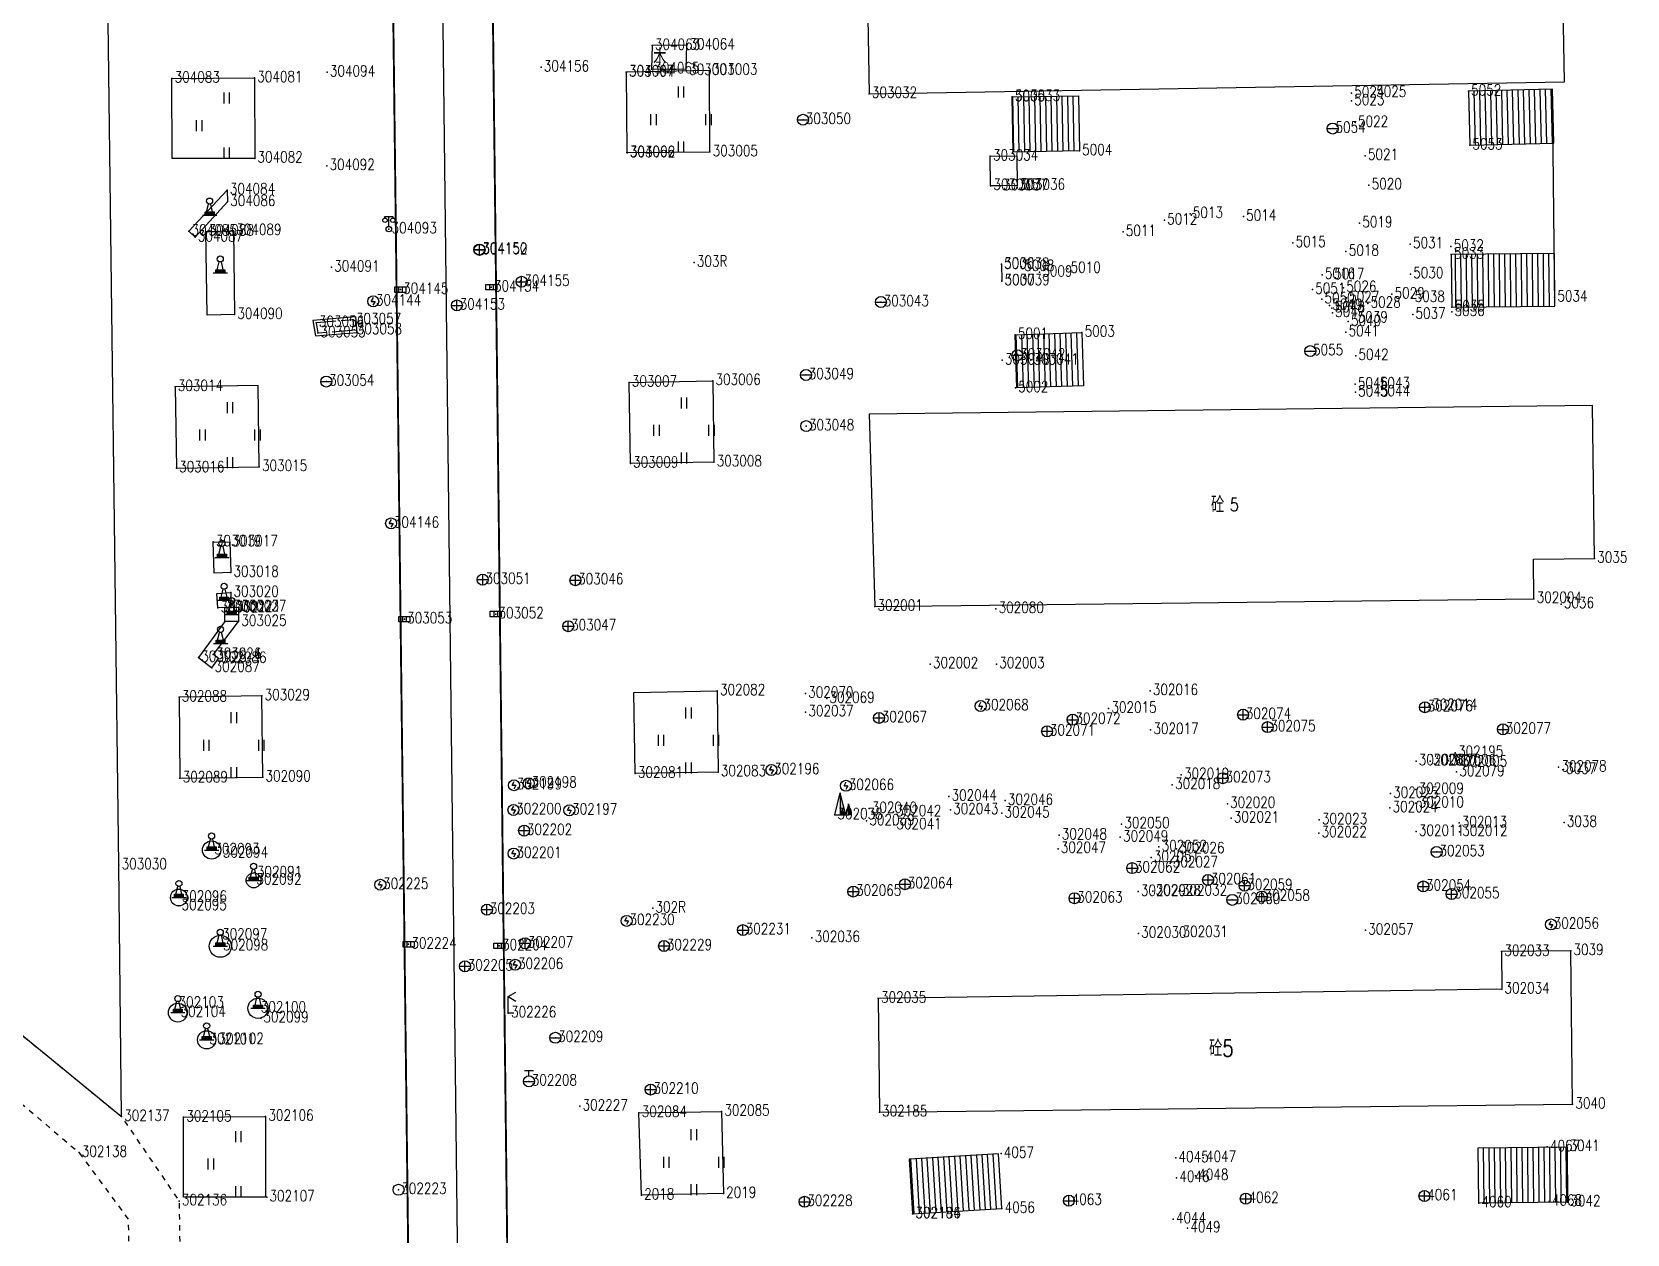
# Model space of a CAD drawing. Extents: x 953 to 1485, y 1110 to 1494.
# Drawn here: x 1175.2 to 1320.2, y 1275.4 to 1384.7 of the extents above; entities that cross this region are included whole.
import ezdxf
from ezdxf.enums import TextEntityAlignment as Align

# ---------------------------------------------------------------- set-up
doc = ezdxf.new("R2010")
doc.units = 0
doc.header["$LTSCALE"] = 0.5
doc.header["$PDSIZE"] = 0.2
doc.linetypes.add('X16', pattern=[4.5, 3.5, -1])
doc.linetypes.add('X6', pattern=[2, 1, -1])
doc.layers.get('0').update_dxf_attribs({"linetype": 'CONTINUOUS'})
doc.layers.add('ASSIST', color=7, linetype='CONTINUOUS', plot=False)
for name, color, linetype in [('DLDW', 11, 'CONTINUOUS'), ('DLSS', 4, 'CONTINUOUS'), ('GXYZ', 2, 'CONTINUOUS'), ('JMD', 6, 'CONTINUOUS'), ('ZBTZ', 3, 'CONTINUOUS'), ('ZDH', 1, 'CONTINUOUS')]:
    doc.layers.add(name, color=color, linetype=linetype)
doc.styles.add('HZ', font='rs.shx', dxfattribs={"width": 0.8, "bigfont": 'hztxt.shx'})
doc.linetypes.add('1161', pattern='A,0,[149,AAA.SHX,S=0.15,R=0,X=0,Y=0],-1.6', length=1.6)
doc.linetypes.add('7341', pattern='A,1e-10,[170,AAA.SHX,S=1,R=0,X=0,Y=0],2', length=2)
doc.linetypes.add('7343', pattern='A,1e-10,[171,AAA.SHX,S=1,R=0,X=0,Y=0],2', length=2)

# ---------------------------------------------------------------- blocks, each defined once
blk = doc.blocks.new('gc097')
for p, q in [((-0.7, 2), (-0.7, 2.3)), ((-0.7, 2.3), (0.7, 2.3)), ((0, 0.5), (0, 2.3)), ((0.7, 2.3), (0.7, 2))]:
    blk.add_line(p, q)
for centre, radius in [((-0.7, 1.6), 0.4), ((0, 0), 0.5), ((0.73, 1.6), 0.4)]:
    blk.add_circle(centre, radius)
blk = doc.blocks.new('gc052')
for p, q in [((0, 3), (1.39, 3.8)), ((0, 3), (1.39, 2.2)), ((0, 0), (0, 3)), ((1, 0), (0, 0))]:
    blk.add_line(p, q)
blk = doc.blocks.new('*U25')
at = {"linetype": 'Continuous'}
for points in [[(1.33, 1.33), (2, 0), (1, 4)], [(1.33, 1.33), (1, 4), (1, 0)], [(1.33, 1.33), (1, 0), (2, 0)]]:
    blk.add_solid(points, dxfattribs=at)
blk = doc.blocks.new('*U24')
at = {"linetype": 'Continuous'}
for points in [[(2.67, 0.67), (2.5, 2), (2.5, 0)], [(2.67, 0.67), (3, 0), (2.5, 2)], [(2.67, 0.67), (2.5, 0), (3, 0)]]:
    blk.add_solid(points, dxfattribs=at)
blk = doc.blocks.new('gc021')
for p, q in [((2, 0), (1, 4)), ((1, 4), (1, 0)), ((1, 0), (2, 0)), ((2.5, 0), (2.5, 2)), ((2.5, 2), (3, 0)), ((3, 0), (2.5, 0))]:
    blk.add_line(p, q)
for points in [[(0, 0), (1, 4)], [(1, 4), (1, 0), (2, 0)], [(0, 0), (1, 0)], [(2.5, 2), (2, 0), (2.5, 0)]]:
    blk.add_lwpolyline(points)
at = {"linetype": 'Continuous'}
for name in ['*U25', '*U24']:
    blk.add_blockref(name, (0, 0), dxfattribs=at)
blk = doc.blocks.new('gc133')
for p, q in [((-1, 0), (1, 0)), ((-0.8, 2), (0.8, 2)), ((0, 1), (0, 2))]:
    blk.add_line(p, q)
blk.add_circle((0, 0), 1)
blk = doc.blocks.new('gc042')
blk.add_line((-1, 0), (1, 0))
blk.add_circle((0, 0), 1)
blk = doc.blocks.new('gc041')
for p, q in [((-1, 0.5), (1, 0.5)), ((-1, -0.5), (-1, 0.5)), ((-0.33, 0.5), (-0.33, -0.5)), ((0.33, 0.5), (0.33, -0.5)), ((1, 0.5), (1, -0.5)), ((1, -0.5), (-1, -0.5))]:
    blk.add_line(p, q)
blk = doc.blocks.new('gc043')
for p, q in [((-1, 0), (1, 0)), ((0, -1), (0, 1))]:
    blk.add_line(p, q)
blk.add_circle((0, 0), 1)
blk = doc.blocks.new('gc050')
for p, q in [((-0.35, 0), (0.05, 0.69)), ((-0.35, 0), (0.35, 0)), ((0.35, 0), (-0.06, -0.69))]:
    blk.add_line(p, q)
blk.add_circle((0, 0), 1)
blk = doc.blocks.new('gc188')
blk.add_circle((0, 0), 1)
blk = doc.blocks.new('gc323')
at = {"flags": 128}
for points in [[(-0.5, 0), (-0.5, 2)], [(0.5, 0), (0.5, 2)]]:
    blk.add_lwpolyline(points, dxfattribs=at)
blk = doc.blocks.new('*U35')
at = {"linetype": 'Continuous'}
for points in [[(0, 0.3), (0.8, 0.6), (-0.8, 0.6)], [(0, 0.3), (-0.8, 0.6), (-0.8, 0)], [(0, 0.3), (-0.8, 0), (0.8, 0)], [(0, 0.3), (0.8, 0), (0.8, 0.6)]]:
    blk.add_solid(points, dxfattribs=at)
blk = doc.blocks.new('gc107')
for points in [[(-1.3, 0), (-0.8, 0), (0.8, 0), (1.3, 0)], [(-0.8, 0), (-0.8, 0.6), (0.8, 0.6), (0.8, 0)], [(-0.55, 0.6), (-0.2, 2)], [(0.55, 0.6), (0.2, 2)]]:
    blk.add_lwpolyline(points)
blk.add_circle((0, 2.55), 0.55)
at = {"linetype": 'Continuous'}
blk.add_blockref('*U35', (0, 0), dxfattribs=at)

msp = doc.modelspace()

# ---------------------------------------------------------------- linework, layer by layer
at = {"linetype": 'Continuous'}
for p, q in [((1214.6, 1212.3, 9.02), (1212.36, 1403.27, 10.34)), ((1263.3, 1363.59, 10.44), (1263.34, 1362.08, 10.45))]:
    msp.add_line(p, q, dxfattribs=at)
at = {"linetype": 'Continuous', "elevation": 10.68, "flags": 128}
msp.add_lwpolyline([(1313.62, 1359.79), (1313.41, 1379.5)], dxfattribs=at)
at = {"linetype": 'Continuous', "elevation": 10.43, "flags": 128}
msp.add_lwpolyline([(1264.73, 1370.76), (1263.21, 1370.72), (1262.32, 1370.73), (1262.29, 1373.41), (1264.7, 1373.44)], close=True, dxfattribs=at)
at = {"layer": 'ASSIST', "linetype": 'Continuous', "flags": 128}
for points in [[(1313.41, 1379.5), (1305.75, 1379.32), (1305.87, 1374.41), (1313.53, 1374.6)], [(1264.29, 1378.8), (1270.3, 1378.9), (1270.39, 1373.9), (1264.38, 1373.77)], [(1304.26, 1359.69), (1313.62, 1359.79), (1313.57, 1364.58), (1304.2, 1364.48)], [(1264.55, 1357.19), (1270.62, 1357.39), (1270.78, 1352.55), (1264.7, 1352.35)], [(1314.77, 1278.33), (1306.69, 1278.24), (1306.64, 1283.26), (1314.72, 1283.35)], [(1255.23, 1277.26), (1263.35, 1277.75), (1263.05, 1282.73), (1254.93, 1282.24)]]:
    msp.add_lwpolyline(points, close=True, dxfattribs=at)
at = {"layer": 'DLDW', "linetype": 'Continuous', "flags": 128}
for points, elevation in [([(1192.92, 1370.32), (1192.95, 1369.26), (1190.01, 1366.05), (1189.44, 1366.59)], 10.14), ([(1190.99, 1366.58), (1193.5, 1366.63), (1193.6, 1359.01), (1191.1, 1358.97)], 10.11), ([(1191.65, 1338.35), (1193.17, 1338.34), (1193.25, 1335.56), (1191.73, 1335.52)], 9.95), ([(1193.25, 1333.74), (1193.27, 1332.43), (1192.08, 1332.35), (1191.98, 1333.65)], 9.93), ([(1192.7, 1332.37), (1193.95, 1332.43), (1193.96, 1331.1), (1192.71, 1331.09)], 9.95), ([(1193.96, 1331.1), (1192.7, 1331.1), (1190.32, 1327.84), (1191.53, 1326.91), (1192.14, 1327.74), (1191.67, 1328.1), (1193.96, 1331.1)], 9.91)]:
    msp.add_lwpolyline(points, close=True, dxfattribs=dict(at, elevation=elevation))
at = {"layer": 'DLDW', "linetype": 'Continuous'}
for centre, radius in [((1191.51, 1310.34, 9.88), 0.831), ((1195.33, 1307.58, 9.84), 0.677), ((1188.54, 1306.02, 9.86), 0.763), ((1192.3, 1301.59, 9.85), 1), ((1188.44, 1295.56, 9.8), 0.856), ((1195.73, 1295.95, 9.74), 0.923), ((1191.06, 1293.08, 9.78), 0.828)]:
    msp.add_circle(centre, radius, dxfattribs=at)
at = {"layer": 'DLSS', "linetype": 'Continuous', "const_width": 0.175, "flags": 128}
for points, elevation in [([(1194.7, 1204.02), (1201.52, 1204.92), (1205.21, 1207.04), (1207.44, 1209.31), (1209.56, 1213.6), (1210.06, 1217.59), (1207.86, 1399.65), (1206.04, 1409.59), (1198.49, 1413.53), (1019.16, 1436.77), (975.6, 1446.48)], 8.66), ([(1334.91, 1208.64), (1333.13, 1205.64), (1231.83, 1204.43), (1225.12, 1206.48), (1221.87, 1209.53), (1220, 1212.53), (1219.11, 1216.6), (1219.04, 1217.81), (1216.91, 1400.79)], 10.24)]:
    msp.add_lwpolyline(points, dxfattribs=dict(at, elevation=elevation))
at = {"layer": 'DLSS', "linetype": 'X6', "flags": 128}
for points in [[(1135.6, 1306.95), (1151.52, 1304.44), (1156.92, 1303.17), (1166.73, 1299.69), (1183.32, 1286.1), (1188.56, 1278.42), (1189.42, 1214.51), (1191.91, 1208.74), (1194.7, 1204.02)], [(1155.82, 1299.01), (1164.7, 1295.4), (1179.46, 1282.83), (1183.93, 1276.78), (1184.97, 1211.9), (1186.08, 1209.89), (1186.37, 1207.55), (1186.4, 1206.88), (1186.52, 1203.96)]]:
    msp.add_lwpolyline(points, dxfattribs=at)
at = {"layer": 'GXYZ', "linetype": '7341', "elevation": 10.07, "flags": 128}
msp.add_lwpolyline([(1200.72, 1358.49), (1200.95, 1357.08), (1204.74, 1357.39), (1204.61, 1358.81)], close=True, dxfattribs=at)
at = {"layer": 'GXYZ', "linetype": '7343', "elevation": 10.07, "flags": 128}
msp.add_lwpolyline([(1200.72, 1358.49), (1200.95, 1357.08), (1204.74, 1357.39), (1204.61, 1358.81)], close=True, dxfattribs=at)
at = {"layer": 'GXYZ', "linetype": 'X16', "elevation": 10.07, "flags": 128}
msp.add_lwpolyline([(1201.01, 1358.26), (1201.16, 1357.35), (1204.46, 1357.62), (1204.38, 1358.54)], close=True, dxfattribs=at)
at = {"layer": 'JMD', "linetype": 'Continuous'}
for p, q in [((1313.41, 1379.5), (1305.75, 1379.32)), ((1305.75, 1379.32), (1305.87, 1374.41)), ((1306.25, 1379.33), (1306.36, 1374.43)), ((1306.75, 1379.34), (1306.86, 1374.44)), ((1307.25, 1379.35), (1307.36, 1374.45)), ((1307.75, 1379.37), (1307.86, 1374.46)), ((1308.25, 1379.38), (1308.36, 1374.47)), ((1308.75, 1379.39), (1308.86, 1374.49)), ((1309.24, 1379.4), (1309.36, 1374.5)), ((1309.74, 1379.41), (1309.86, 1374.51)), ((1310.24, 1379.43), (1310.36, 1374.52)), ((1310.74, 1379.44), (1310.86, 1374.53)), ((1311.24, 1379.45), (1311.36, 1374.55)), ((1311.74, 1379.46), (1311.86, 1374.56)), ((1312.24, 1379.47), (1312.36, 1374.57)), ((1312.74, 1379.49), (1312.86, 1374.58)), ((1313.24, 1379.5), (1313.36, 1374.59)), ((1264.29, 1378.8), (1270.3, 1378.9)), ((1264.3, 1378.8), (1264.39, 1373.77)), ((1264.8, 1378.8), (1264.89, 1373.78)), ((1265.3, 1378.81), (1265.39, 1373.79)), ((1265.8, 1378.82), (1265.89, 1373.8)), ((1266.3, 1378.83), (1266.39, 1373.81)), ((1266.8, 1378.84), (1266.89, 1373.82)), ((1267.3, 1378.85), (1267.39, 1373.84)), ((1267.8, 1378.86), (1267.89, 1373.85)), ((1268.3, 1378.86), (1268.39, 1373.86)), ((1268.8, 1378.87), (1268.89, 1373.87)), ((1269.3, 1378.88), (1269.39, 1373.88)), ((1269.8, 1378.89), (1269.89, 1373.89)), ((1270.3, 1378.9), (1270.39, 1373.9)), ((1270.39, 1373.9), (1264.38, 1373.77)), ((1305.87, 1374.41), (1313.53, 1374.6)), ((1313.57, 1364.58), (1304.2, 1364.48)), ((1304.62, 1359.69), (1304.57, 1364.49)), ((1305.12, 1359.7), (1305.07, 1364.49)), ((1305.62, 1359.71), (1305.57, 1364.5)), ((1306.12, 1359.71), (1306.07, 1364.5)), ((1306.62, 1359.72), (1306.57, 1364.51)), ((1307.12, 1359.72), (1307.07, 1364.51)), ((1307.62, 1359.73), (1307.57, 1364.52)), ((1308.12, 1359.73), (1308.07, 1364.52)), ((1308.62, 1359.74), (1308.57, 1364.53)), ((1309.12, 1359.74), (1309.07, 1364.53)), ((1309.62, 1359.75), (1309.57, 1364.54)), ((1310.12, 1359.75), (1310.07, 1364.55)), ((1310.62, 1359.76), (1310.57, 1364.55)), ((1311.12, 1359.76), (1311.07, 1364.56)), ((1311.62, 1359.77), (1311.57, 1364.56)), ((1312.12, 1359.77), (1312.07, 1364.57)), ((1312.62, 1359.78), (1312.57, 1364.57)), ((1313.12, 1359.79), (1313.07, 1364.58)), ((1313.62, 1359.79), (1313.57, 1364.58)), ((1304.26, 1359.69), (1313.62, 1359.79)), ((1264.55, 1357.19), (1270.62, 1357.39)), ((1265.62, 1357.23), (1265.78, 1352.39)), ((1266.12, 1357.24), (1266.28, 1352.4)), ((1266.62, 1357.26), (1266.78, 1352.42)), ((1267.12, 1357.28), (1267.28, 1352.43)), ((1267.62, 1357.29), (1267.78, 1352.45)), ((1268.12, 1357.31), (1268.28, 1352.47)), ((1268.62, 1357.32), (1268.78, 1352.48)), ((1269.12, 1357.34), (1269.28, 1352.5)), ((1269.62, 1357.36), (1269.78, 1352.52)), ((1270.12, 1357.37), (1270.28, 1352.53)), ((1270.62, 1357.39), (1270.78, 1352.55)), ((1264.62, 1357.19), (1264.78, 1352.35)), ((1265.12, 1357.21), (1265.28, 1352.37)), ((1270.78, 1352.55), (1264.7, 1352.35)), ((1306.64, 1283.26), (1314.72, 1283.35)), ((1308.19, 1278.26), (1308.14, 1283.28)), ((1308.69, 1278.27), (1308.64, 1283.28)), ((1309.19, 1278.27), (1309.14, 1283.29)), ((1309.69, 1278.28), (1309.64, 1283.3)), ((1310.19, 1278.28), (1310.14, 1283.3)), ((1310.69, 1278.29), (1310.64, 1283.31)), ((1311.19, 1278.29), (1311.14, 1283.31)), ((1311.69, 1278.3), (1311.64, 1283.32)), ((1312.19, 1278.3), (1312.14, 1283.32)), ((1312.69, 1278.31), (1312.64, 1283.33)), ((1313.19, 1278.32), (1313.14, 1283.33)), ((1313.69, 1278.32), (1313.64, 1283.34)), ((1314.19, 1278.33), (1314.14, 1283.35)), ((1314.69, 1278.33), (1314.64, 1283.35)), ((1263.05, 1282.73), (1254.93, 1282.24)), ((1255.37, 1277.27), (1255.07, 1282.25)), ((1255.87, 1277.3), (1255.57, 1282.28)), ((1256.36, 1277.33), (1256.06, 1282.31)), ((1256.86, 1277.36), (1256.56, 1282.34)), ((1257.36, 1277.39), (1257.06, 1282.37)), ((1257.86, 1277.42), (1257.56, 1282.4)), ((1258.36, 1277.45), (1258.06, 1282.43)), ((1258.86, 1277.48), (1258.56, 1282.46)), ((1259.36, 1277.51), (1259.06, 1282.49)), ((1259.86, 1277.54), (1259.56, 1282.52)), ((1260.36, 1277.57), (1260.06, 1282.55)), ((1260.86, 1277.6), (1260.56, 1282.58)), ((1261.36, 1277.63), (1261.06, 1282.61)), ((1261.85, 1277.66), (1261.55, 1282.64)), ((1262.35, 1277.69), (1262.05, 1282.67)), ((1262.85, 1277.72), (1262.55, 1282.7)), ((1263.35, 1277.75), (1263.05, 1282.73)), ((1306.69, 1278.24), (1306.64, 1283.26)), ((1307.19, 1278.25), (1307.14, 1283.27)), ((1307.69, 1278.25), (1307.64, 1283.27)), ((1255.23, 1277.26), (1263.35, 1277.75)), ((1314.77, 1278.33), (1306.69, 1278.24))]:
    msp.add_line(p, q, dxfattribs=at)
at = {"layer": 'JMD', "linetype": 'Continuous', "flags": 128}
for points, elevation in [([(1314.19, 1397.22), (1250.99, 1396.48), (1251.28, 1379.1), (1314.48, 1380.17)], 14.32), ([(1251.79, 1332.47), (1311.71, 1333.19), (1311.67, 1336.78), (1317.21, 1336.85), (1317.04, 1350.76), (1251.28, 1349.97)], 10.73), ([(1252.11, 1296.85), (1252.21, 1286.51), (1315.23, 1287.22), (1315.05, 1301.18), (1308.77, 1301.11), (1308.78, 1297.68)], 10.68)]:
    msp.add_lwpolyline(points, close=True, dxfattribs=dict(at, elevation=elevation))
msp.add_lwpolyline([(1234.7, 1383.5), (1231.56, 1383.47), (1231.5, 1381.34), (1234.64, 1381.37)], close=True, dxfattribs=at)
at = {"layer": 'ZBTZ', "linetype": '1161', "flags": 128}
for points, elevation in [([(1195.06, 1408.15), (1190.9, 1408.33), (1184.2, 1410.57), (1167.86, 1411.98), (1161.85, 1413.34), (1155.59, 1412.15), (1145.79, 1416.02), (1135.64, 1415.4), (1134.33, 1411.85), (1135.6, 1306.95), (1151.52, 1304.44), (1156.92, 1303.17), (1166.73, 1299.69), (1183.32, 1286.1), (1183.08, 1308.97), (1182.08, 1388.1), (1182.83, 1391.82), (1187.63, 1406.93), (1195.07, 1407.02), (1195.06, 1408.15)], 10.43), ([(1187.9, 1380.49), (1195.41, 1380.53), (1195.43, 1373.22), (1187.93, 1373.2)], 10.22), ([(1229.46, 1352.85), (1237.06, 1353), (1237.17, 1345.6), (1229.58, 1345.49)], 10.16), ([(1188.19, 1352.45), (1188.31, 1345.07), (1195.84, 1345.18), (1195.73, 1352.57)], 10.03), ([(1188.55, 1324.23), (1188.63, 1316.87), (1196.16, 1316.96), (1196.08, 1324.35)], 9.89), ([(1237.47, 1324.81), (1237.55, 1317.43), (1230.01, 1317.3), (1229.88, 1324.67)], 10.07), ([(1230.36, 1286.46), (1237.87, 1286.58), (1238.03, 1279.1), (1230.58, 1278.95)], 9.75), ([(1188.96, 1286.05), (1196.42, 1286.12), (1196.42, 1278.79), (1188.96, 1278.79)], 9.76)]:
    msp.add_lwpolyline(points, close=True, dxfattribs=dict(at, elevation=elevation))
msp.add_lwpolyline([(1229.2, 1381.05), (1229.26, 1373.74), (1236.81, 1373.8), (1236.76, 1381.2)], close=True, dxfattribs=at)
at = {"layer": 'ZDH', "linetype": 'Continuous'}
for p in [(1231.56, 1383.47, 10.37), (1234.7, 1383.5, 10.4), (1187.9, 1380.49, 10.22), (1195.41, 1380.53, 10.21), (1202.01, 1381.05, 10.25), (1221.46, 1381.5, 10.28), (1229.2, 1381.05, 10.33), (1229.21, 1381.05, 10.32), (1231.5, 1381.34, 10.34), (1234.67, 1381.2, 10.37), (1236.76, 1381.2, 10.39), (1251.28, 1379.1, 10.73), (1295.13, 1379.16, 10.59), (1297.12, 1379.18, 10.61), (1305.75, 1379.32, 10.74), (1264.28, 1378.82, 10.75), (1264.29, 1378.8, 10.78), (1295.13, 1378.44, 10.45), (1245.27, 1376.73, 10.48), (1295.47, 1376.47, 10.46), (1293.42, 1375.93, 10.54), (1195.43, 1373.22, 10.19), (1229.26, 1373.74, 10.27), (1229.29, 1373.72, 10.28), (1236.81, 1373.8, 10.32), (1262.29, 1373.41, 10.74), (1270.39, 1373.9, 10.56), (1296.38, 1373.46, 10.53), (1305.87, 1374.41, 10.34), (1201.98, 1372.54, 10.2), (1192.92, 1370.32, 10.14), (1262.32, 1370.73, 10.75), (1263.21, 1370.72, 10.45), (1264.73, 1370.76, 10.43), (1296.71, 1370.79, 10.57), (1192.95, 1369.26, 10.12), (1278.12, 1367.6, 10.58), (1280.45, 1368.18, 10.54), (1285.3, 1367.93, 10.56), (1189.44, 1366.59, 10.09), (1190.01, 1366.05, 10.09), (1190.99, 1366.58, 10.11), (1193.5, 1366.63, 10.12), (1207.62, 1366.79, 10.08), (1274.36, 1366.55, 10.63), (1295.86, 1367.32, 10.63), (1215.85, 1364.93, 10.02), (1215.87, 1364.9, 10.02), (1289.79, 1365.53, 10.6), (1294.62, 1364.76, 10.64), (1300.47, 1365.43, 10.62), (1304.17, 1365.22, 10.6), (1304.2, 1364.48, 10.65), (1202.41, 1363.32, 10.11), (1235.37, 1363.75, 10.27), (1263.3, 1363.59, 10.44), (1263.3, 1363.57, 10.46), (1265.13, 1363.36, 10.53), (1269.34, 1363.19, 10.6), (1219.69, 1362, 10.14), (1263.33, 1362.07, 10.46), (1263.34, 1362.08, 10.45), (1266.77, 1362.86, 10.52), (1292.46, 1362.64, 10.58), (1293.31, 1362.62, 10.57), (1300.49, 1362.7, 10.62), (1206.2, 1360.22, 10.09), (1208.67, 1361.29, 9.94), (1216.93, 1361.51, 9.96), (1252.35, 1360.16, 10.75), (1291.58, 1361.29, 10.58), (1292.42, 1360.43, 10.63), (1294.4, 1361.46, 10.57), (1294.66, 1360.54, 10.51), (1298.79, 1360.86, 10.58), (1300.62, 1360.56, 10.63), (1313.59, 1360.59, 14.3), (1193.6, 1359.01, 10.07), (1213.81, 1359.85, 10.02), (1293.14, 1359.83, 10.62), (1293.35, 1359.61, 10.61), (1293.39, 1359.18, 10.57), (1295.44, 1358.68, 10.56), (1296.61, 1360.02, 10.61), (1300.69, 1359.03, 10.59), (1304.24, 1359.27, 10.71), (1304.26, 1359.69, 10.68), (1201.01, 1358.26, 10.07), (1201.16, 1357.35, 10.06), (1204.38, 1358.54, 10.05), (1204.46, 1357.62, 10.03), (1270.62, 1357.39, 10.54), (1294.61, 1357.42, 10.56), (1294.83, 1358.38, 10.56), (1264.55, 1357.19, 10.45), (1263.37, 1354.86, 10.46), (1264.76, 1355.32, 10.49), (1265.97, 1354.86, 10.43), (1291.38, 1355.7, 10.58), (1295.51, 1355.28, 10.5), (1201.94, 1352.93, 10.05), (1237.06, 1353, 10.24), (1245.54, 1353.53, 10.42), (1188.19, 1352.45, 10.03), (1229.46, 1352.85, 10.16), (1264.58, 1352.35, 10.73), (1295.46, 1352.69, 10.43), (1295.48, 1351.95, 10.71), (1297.45, 1352.69, 10.43), (1297.46, 1351.97, 10.71), (1245.56, 1348.88, 10.4), (1188.31, 1345.07, 10.01), (1195.84, 1345.18, 9.99), (1229.58, 1345.49, 10.11), (1237.17, 1345.6, 10.21), (1207.83, 1340.03, 9.95), (1191.65, 1338.35, 9.95), (1193.17, 1338.34, 9.96), (1193.25, 1335.56, 9.94), (1317.21, 1336.85, 14.31), (1216.15, 1334.92, 9.79), (1224.58, 1334.87, 9.98), (1193.25, 1333.74, 9.93), (1311.71, 1333.19, 10.7), (1314.18, 1332.7, 14.31), (1192.08, 1332.35, 9.91), (1192.7, 1332.37, 9.95), (1193.27, 1332.43, 9.94), (1193.95, 1332.43, 9.92), (1209.03, 1331.32, 9.73), (1217.34, 1331.79, 9.71), (1251.79, 1332.47, 10.73), (1262.8, 1332.27, 10.75), (1193.96, 1331.1, 9.91), (1223.93, 1330.69, 9.93), (1190.32, 1327.84, 9.9), (1191.53, 1326.91, 9.9), (1191.66, 1328.11, 9.88), (1191.67, 1328.1, 9.88), (1192.14, 1327.74, 9.9), (1256.83, 1327.25, 10.71), (1262.86, 1327.25, 10.49), (1188.55, 1324.23, 9.89), (1196.08, 1324.35, 9.89), (1237.47, 1324.81, 10.07), (1245.49, 1324.57, 10.18), (1247.42, 1324.11, 10.23), (1276.82, 1324.82, 10.33), (1245.51, 1322.88, 10.18), (1261.42, 1323.43, 10.29), (1273.05, 1323.2, 10.34), (1285.27, 1322.64, 10.38), (1301.8, 1323.32, 10.29), (1302.2, 1323.45, 10.29), (1252.18, 1322.35, 10.33), (1267.46, 1321.13, 10.45), (1269.78, 1322.19, 10.44), (1276.87, 1321.27, 10.36), (1287.5, 1321.51, 10.4), (1308.9, 1321.31, 11.95), (1300.99, 1318.43, 10.49), (1302.27, 1318.42, 10.51), (1303.91, 1318.44, 10.52), (1304.56, 1319.19, 10.57), (1304.91, 1318.3, 10.58), (1188.63, 1316.87, 9.87), (1196.16, 1316.96, 9.88), (1230.01, 1317.3, 9.95), (1237.55, 1317.43, 10.07), (1242.4, 1317.62, 10.18), (1279.65, 1317.19, 10.53), (1283.43, 1316.87, 10.48), (1304.68, 1317.44, 10.54), (1313.95, 1317.86, 14.21), (1314.39, 1317.65, 14.21), (1219, 1316.23, 9.79), (1220.34, 1316.41, 9.8), (1249.18, 1316.18, 10.52), (1258.52, 1315.2, 10.53), (1278.84, 1316.27, 10.51), (1298.66, 1315.47, 10.46), (1300.98, 1315.83, 10.49), (1218.95, 1313.98, 9.78), (1224.03, 1313.95, 9.83), (1251.27, 1314.1, 10.51), (1253.48, 1313.81, 10.53), (1258.67, 1313.98, 10.53), (1263.64, 1314.83, 10.52), (1283.84, 1314.55, 10.54), (1298.61, 1314.16, 10.49), (1300.98, 1314.6, 10.47), (1248.15, 1313.53, 10.48), (1251.05, 1312.98, 10.48), (1253.51, 1312.62, 10.5), (1263.33, 1313.68, 10.51), (1274.23, 1312.7, 10.5), (1284.18, 1313.23, 10.51), (1292.19, 1313.07, 10.4), (1304.9, 1312.8, 10.54), (1314.45, 1312.84, 14.21), (1219.92, 1312.1, 9.77), (1268.54, 1311.68, 10.52), (1274.11, 1311.5, 10.5), (1292.16, 1311.88, 10.44), (1301, 1312.02, 10.51), (1304.94, 1312, 10.54), (1191.51, 1310.34, 9.88), (1192.28, 1310.03, 9.88), (1218.97, 1310.02, 9.75), (1268.45, 1310.46, 10.45), (1276.91, 1309.65, 10.49), (1277.62, 1310.62, 10.53), (1279.22, 1310.44, 10.49), (1302.87, 1310.16, 10.57), (1183.08, 1308.97, 9.9), (1195.38, 1308.26, 9.84), (1275.19, 1308.69, 10.45), (1278.63, 1309.15, 10.47), (1195.33, 1307.58, 9.84), (1206.85, 1307.18, 9.73), (1249.84, 1306.56, 10.41), (1254.54, 1307.23, 10.29), (1275.73, 1306.56, 10.31), (1277.07, 1306.59, 10.31), (1279.46, 1306.59, 10.31), (1282.09, 1307.62, 10.41), (1285.41, 1307.1, 10.29), (1301.65, 1307.03, 10.38), (1188.53, 1305.26, 9.86), (1188.54, 1306.02, 9.86), (1231.61, 1305.04, 9.93), (1269.95, 1305.96, 10.31), (1284.29, 1305.81, 10.31), (1286.98, 1306.11, 10.3), (1304.22, 1306.34, 10.54), (1216.54, 1304.92, 9.59), (1229.24, 1303.9, 9.86), (1192.22, 1302.6, 9.85), (1239.81, 1303.06, 10.16), (1246.08, 1302.37, 10.21), (1275.76, 1302.76, 10.21), (1279.52, 1302.82, 10.18), (1296.4, 1303.04, 10.21), (1313.26, 1303.57, 10.26), (1192.3, 1301.59, 9.85), (1209.42, 1301.77, 9.52), (1217.66, 1301.63, 9.52), (1220.01, 1301.86, 9.69), (1232.64, 1301.62, 9.97), (1308.77, 1301.11, 10.67), (1315.05, 1301.18, 14.27), (1214.54, 1299.77, 9.57), (1219.11, 1299.91, 9.66), (1188.26, 1296.39, 9.8), (1252.11, 1296.85, 10.68), (1308.78, 1297.68, 10.69), (1188.44, 1295.56, 9.8), (1195.73, 1295.95, 9.74), (1195.97, 1295.06, 9.74), (1218.48, 1295.51, 9.62), (1191.06, 1293.08, 9.78), (1191.89, 1293.08, 9.76), (1222.76, 1293.27, 9.62), (1220.36, 1289.31, 9.53), (1231.42, 1288.56, 9.85), (1224.98, 1287.04, 9.59), (1230.36, 1286.46, 9.75), (1237.87, 1286.58, 10.05), (1252.21, 1286.51, 10.68), (1315.23, 1287.22, 14.27), (1183.32, 1286.1, 10), (1188.96, 1286.05, 9.76), (1196.42, 1286.12, 9.67), (1312.92, 1283.35, 10.66), (1314.69, 1283.35, 14.27), (1179.46, 1282.83, 9.99), (1263.27, 1282.74, 10.21), (1279.15, 1282.35, 10.26), (1281.65, 1282.36, 10.27), (1279.23, 1280.55, 10.26), (1280.95, 1280.72, 10.27), (1208.5, 1279.45, 9.46), (1230.58, 1278.95, 9.75), (1238.03, 1279.1, 10), (1188.56, 1278.42, 9.81), (1196.52, 1278.79, 9.64), (1245.41, 1278.36, 10.17), (1263.35, 1277.75, 10.12), (1269.44, 1278.46, 10.16), (1285.52, 1278.64, 10.2), (1301.76, 1278.89, 10.21), (1306.69, 1278.24, 10.14), (1313.09, 1278.39, 10.19), (1314.77, 1278.33, 14.39), (1255.23, 1277.26, 10.68), (1255.25, 1277.26, 10.68), (1278.92, 1276.79, 10.26), (1280.23, 1275.97, 10.26)]:
    msp.add_point(p, dxfattribs=at)

# ---------------------------------------------------------------- block references
at = {"layer": 'DLDW', "linetype": 'Continuous', "xscale": 0.5, "yscale": 0.5}
for name, p in [('gc107', (1191.33, 1368.06)), ('gc097', (1207.62, 1366.79, 10.08)), ('gc107', (1192.3, 1362.8)), ('gc107', (1192.45, 1336.94)), ('gc107', (1192.65, 1333.04)), ('gc107', (1193.33, 1331.74)), ('gc107', (1192.32, 1329.13)), ('gc021', (1248.15, 1313.53, 10.48)), ('gc107', (1191.51, 1310.34, 9.88)), ('gc107', (1195.33, 1307.58, 9.84)), ('gc107', (1188.54, 1306.02, 9.86)), ('gc107', (1192.3, 1301.59, 9.85)), ('gc107', (1188.44, 1295.56, 9.8)), ('gc107', (1195.73, 1295.95, 9.74)), ('gc107', (1191.06, 1293.08, 9.78))]:
    msp.add_blockref(name, p, dxfattribs=at)
at = {"layer": 'DLSS', "linetype": 'Continuous', "xscale": 0.5, "yscale": 0.5}
msp.add_blockref('gc052', (1218.48, 1295.51, 9.62), dxfattribs=at)
at = {"layer": 'GXYZ', "linetype": 'Continuous', "xscale": 0.5, "yscale": 0.5}
for name, p in [('gc042', (1245.27, 1376.73, 10.48)), ('gc042', (1293.42, 1375.93, 10.54)), ('gc043', (1215.85, 1364.93, 10.02)), ('gc043', (1215.87, 1364.9, 10.02)), ('gc041', (1216.93, 1361.51, 9.96)), ('gc043', (1219.69, 1362, 10.14)), ('gc050', (1206.2, 1360.22, 10.09)), ('gc041', (1208.67, 1361.29, 9.94)), ('gc043', (1213.81, 1359.85, 10.02)), ('gc042', (1252.35, 1360.16, 10.75)), ('gc042', (1264.76, 1355.32, 10.49)), ('gc042', (1291.38, 1355.7, 10.58)), ('gc042', (1201.94, 1352.93, 10.05)), ('gc042', (1245.54, 1353.53, 10.42)), ('gc188', (1245.56, 1348.88, 10.4)), ('gc050', (1207.83, 1340.03, 9.95)), ('gc043', (1216.15, 1334.92, 9.79)), ('gc043', (1224.58, 1334.87, 9.98)), ('gc041', (1209.03, 1331.32, 9.73)), ('gc041', (1217.34, 1331.79, 9.71)), ('gc043', (1223.93, 1330.69, 9.93)), ('gc050', (1261.42, 1323.43, 10.29)), ('gc043', (1252.18, 1322.35, 10.33)), ('gc043', (1269.78, 1322.19, 10.44)), ('gc043', (1285.27, 1322.64, 10.38)), ('gc043', (1301.8, 1323.32, 10.29)), ('gc043', (1267.46, 1321.13, 10.45)), ('gc043', (1287.5, 1321.51, 10.4)), ('gc043', (1308.9, 1321.31, 11.95)), ('gc050', (1242.4, 1317.62, 10.18)), ('gc050', (1219, 1316.23, 9.79)), ('gc050', (1220.34, 1316.41, 9.8)), ('gc050', (1249.18, 1316.18, 10.52)), ('gc043', (1283.43, 1316.87, 10.48)), ('gc050', (1218.95, 1313.98, 9.78)), ('gc050', (1224.03, 1313.95, 9.83)), ('gc043', (1219.92, 1312.1, 9.77)), ('gc050', (1218.97, 1310.02, 9.75)), ('gc042', (1302.87, 1310.16, 10.57)), ('gc043', (1275.19, 1308.69, 10.45)), ('gc043', (1282.09, 1307.62, 10.41)), ('gc050', (1206.85, 1307.18, 9.73)), ('gc043', (1249.84, 1306.56, 10.41)), ('gc043', (1254.54, 1307.23, 10.29)), ('gc043', (1285.41, 1307.1, 10.29)), ('gc042', (1285.41, 1307.1, 10.29)), ('gc043', (1286.98, 1306.11, 10.3)), ('gc043', (1301.65, 1307.03, 10.38)), ('gc043', (1304.22, 1306.34, 10.54)), ('gc043', (1216.54, 1304.92, 9.59)), ('gc043', (1269.95, 1305.96, 10.31)), ('gc042', (1284.29, 1305.81, 10.31)), ('gc050', (1229.24, 1303.9, 9.86)), ('gc050', (1313.26, 1303.57, 10.26)), ('gc043', (1220.01, 1301.86, 9.69)), ('gc043', (1239.81, 1303.06, 10.16)), ('gc041', (1209.42, 1301.77, 9.52)), ('gc041', (1217.66, 1301.63, 9.52)), ('gc043', (1232.64, 1301.62, 9.97)), ('gc043', (1214.54, 1299.77, 9.57)), ('gc050', (1219.11, 1299.91, 9.66)), ('gc042', (1222.76, 1293.27, 9.62)), ('gc133', (1220.36, 1289.31, 9.53)), ('gc043', (1231.42, 1288.56, 9.85)), ('gc188', (1208.5, 1279.45, 9.46)), ('gc043', (1269.44, 1278.46, 10.16)), ('gc043', (1285.52, 1278.64, 10.2)), ('gc043', (1301.76, 1278.89, 10.21)), ('gc043', (1245.41, 1278.36, 10.17))]:
    msp.add_blockref(name, p, dxfattribs=at)
at = {"layer": 'ZBTZ', "linetype": 'Continuous', "xscale": 0.5, "yscale": 0.5}
for p in [(1192.9, 1378.2), (1234.2, 1378.74), (1190.4, 1375.7), (1231.7, 1376.24), (1236.7, 1376.24), (1234.2, 1373.74), (1192.9, 1373.2), (1234.46, 1350.49), (1193.19, 1350.07), (1190.69, 1347.57), (1195.69, 1347.57), (1231.96, 1347.99), (1236.96, 1347.99), (1193.19, 1345.07), (1234.46, 1345.49), (1193.55, 1321.87), (1234.88, 1322.3), (1191.05, 1319.37), (1196.05, 1319.37), (1232.38, 1319.8), (1237.38, 1319.8), (1234.88, 1317.3), (1193.55, 1316.87), (1193.96, 1283.79), (1235.36, 1283.95), (1191.46, 1281.29), (1232.86, 1281.45), (1237.86, 1281.45), (1193.96, 1278.79), (1235.36, 1278.95)]:
    msp.add_blockref('gc323', p, dxfattribs=at)

# ---------------------------------------------------------------- texts
at = {"layer": 'JMD', "linetype": 'Continuous', "style": 'HZ', "width": 0.8}
for s, p in [('木', (1232.85, 1382.42)), ('砼', (1283.56, 1341.74)), ('砼5', (1284.41, 1292.32))]:
    msp.add_text(s, height=1.5, dxfattribs=at).set_placement(p, align=Align.MIDDLE_RIGHT)
msp.add_text('5', height=1.2, dxfattribs=at).set_placement((1284.06, 1341.74), align=Align.MIDDLE_LEFT)
at = {"layer": 'ZDH', "linetype": 'Continuous', "style": 'HZ', "width": 0.8}
for s, p in [('304063', (1231.81, 1383.1, 10.37)), ('304064', (1234.95, 1383.13, 10.4)), ('304156', (1221.71, 1381.12, 10.28)), ('304065', (1231.75, 1380.96, 10.34)), ('304083', (1188.15, 1380.12, 10.22)), ('304081', (1195.66, 1380.16, 10.21)), ('304094', (1202.26, 1380.67, 10.25)), ('304067', (1229.45, 1380.68, 10.33)), ('303004', (1229.46, 1380.67, 10.32)), ('303001', (1234.92, 1380.82, 10.37)), ('303003', (1237.01, 1380.83, 10.39)), ('303032', (1251.53, 1378.73, 10.73)), ('303033', (1264.53, 1378.44, 10.75)), ('5005', (1264.54, 1378.42, 10.78)), ('5023', (1295.38, 1378.06, 10.45)), ('5024', (1295.38, 1378.78, 10.59)), ('5025', (1297.37, 1378.81, 10.61)), ('5052', (1306, 1378.94, 10.74)), ('303050', (1245.52, 1376.35, 10.48)), ('5054', (1293.67, 1375.56, 10.54)), ('5022', (1295.72, 1376.09, 10.46)), ('5053', (1306.12, 1374.04, 10.34)), ('304082', (1195.68, 1372.85, 10.19)), ('304066', (1229.51, 1373.36, 10.27)), ('303002', (1229.54, 1373.34, 10.28)), ('303005', (1237.06, 1373.42, 10.32)), ('303034', (1262.54, 1373.04, 10.74)), ('5004', (1270.64, 1373.52, 10.56)), ('5021', (1296.62, 1373.09, 10.53)), ('304092', (1202.23, 1372.17, 10.2)), ('304084', (1193.17, 1369.95, 10.14)), ('303035', (1262.57, 1370.36, 10.75)), ('303037', (1263.46, 1370.34, 10.45)), ('303036', (1264.98, 1370.38, 10.43)), ('5020', (1296.96, 1370.41, 10.57)), ('304086', (1193.2, 1368.89, 10.12)), ('304093', (1207.87, 1366.41, 10.08)), ('5012', (1278.37, 1367.22, 10.58)), ('5013', (1280.7, 1367.81, 10.54)), ('5014', (1285.55, 1367.56, 10.56)), ('5019', (1296.11, 1366.95, 10.63)), ('304085', (1189.69, 1366.22, 10.09)), ('304087', (1190.26, 1365.67, 10.09)), ('304088', (1191.24, 1366.21, 10.11)), ('304089', (1193.75, 1366.26, 10.12)), ('5011', (1274.61, 1366.17, 10.63)), ('5015', (1290.04, 1365.16, 10.6)), ('5031', (1300.72, 1365.06, 10.62)), ('304150', (1216.1, 1364.56, 10.02)), ('304152', (1216.12, 1364.52, 10.02)), ('5018', (1294.88, 1364.38, 10.64)), ('5032', (1304.42, 1364.84, 10.6)), ('5033', (1304.45, 1364.11, 10.65)), ('304091', (1202.66, 1362.94, 10.11)), ('303R', (1235.62, 1363.38, 10.27)), ('5006', (1263.55, 1363.21, 10.44)), ('303038', (1263.55, 1363.19, 10.46)), ('5008', (1265.38, 1362.98, 10.53)), ('5009', (1267.02, 1362.48, 10.52)), ('5010', (1269.59, 1362.82, 10.6)), ('5016', (1292.71, 1362.27, 10.58)), ('5017', (1293.56, 1362.24, 10.57)), ('5030', (1300.74, 1362.33, 10.62)), ('304145', (1208.92, 1360.91, 9.94)), ('304154', (1217.18, 1361.13, 9.96)), ('304155', (1219.94, 1361.63, 10.14)), ('303039', (1263.58, 1361.7, 10.46)), ('5007', (1263.59, 1361.7, 10.45)), ('5051', (1291.83, 1360.91, 10.58)), ('5026', (1294.65, 1361.08, 10.57)), ('304144', (1206.45, 1359.85, 10.09)), ('304153', (1214.06, 1359.48, 10.02)), ('303043', (1252.6, 1359.78, 10.75)), ('5050', (1292.67, 1360.05, 10.63)), ('5049', (1293.39, 1359.46, 10.62)), ('5048', (1293.6, 1359.23, 10.61)), ('5027', (1294.91, 1360.16, 10.51)), ('5028', (1296.86, 1359.65, 10.61)), ('5029', (1299.04, 1360.49, 10.58)), ('5038', (1300.87, 1360.18, 10.63)), ('5035', (1304.51, 1359.32, 10.68)), ('5034', (1313.84, 1360.22, 14.3)), ('304090', (1193.85, 1358.63, 10.07)), ('303056', (1201.26, 1357.89, 10.07)), ('303057', (1204.63, 1358.16, 10.05)), ('5047', (1293.64, 1358.81, 10.57)), ('5040', (1295.08, 1358, 10.56)), ('5039', (1295.69, 1358.31, 10.56)), ('5037', (1300.94, 1358.65, 10.59)), ('5036', (1304.49, 1358.89, 10.71)), ('303055', (1201.41, 1356.97, 10.06)), ('303058', (1204.71, 1357.24, 10.03)), ('5001', (1264.8, 1356.82, 10.45)), ('5003', (1270.87, 1357.01, 10.54)), ('5041', (1294.86, 1357.05, 10.56)), ('303042', (1265.01, 1354.94, 10.49)), ('5055', (1291.63, 1355.33, 10.58)), ('5042', (1295.76, 1354.9, 10.5)), ('303040', (1263.62, 1354.48, 10.46)), ('303041', (1266.22, 1354.49, 10.43)), ('303014', (1188.44, 1352.08, 10.03)), ('303054', (1202.19, 1352.56, 10.05)), ('303007', (1229.71, 1352.48, 10.16)), ('303006', (1237.31, 1352.63, 10.24)), ('303049', (1245.79, 1353.16, 10.42)), ('5002', (1264.83, 1351.97, 10.73)), ('5046', (1295.71, 1352.31, 10.43)), ('5043', (1297.7, 1352.32, 10.43)), ('5045', (1295.73, 1351.58, 10.71)), ('5044', (1297.71, 1351.6, 10.71)), ('303048', (1245.81, 1348.5, 10.4)), ('303016', (1188.56, 1344.7, 10.01)), ('303015', (1196.09, 1344.81, 9.99)), ('303009', (1229.83, 1345.12, 10.11)), ('303008', (1237.42, 1345.23, 10.21)), ('304146', (1208.08, 1339.65, 9.95)), ('303019', (1191.9, 1337.97, 9.95)), ('303017', (1193.42, 1337.96, 9.96)), ('3035', (1317.46, 1336.47, 14.31)), ('303018', (1193.5, 1335.19, 9.94)), ('303051', (1216.4, 1334.55, 9.79)), ('303046', (1224.83, 1334.5, 9.98)), ('303020', (1193.5, 1333.37, 9.93)), ('303021', (1192.33, 1331.97, 9.91)), ('303022', (1192.95, 1331.99, 9.95)), ('303023', (1193.52, 1332.06, 9.94)), ('303027', (1194.2, 1332.05, 9.92)), ('302001', (1252.04, 1332.1, 10.73)), ('302080', (1263.05, 1331.9, 10.75)), ('302004', (1311.96, 1332.82, 10.7)), ('3036', (1314.43, 1332.33, 14.31)), ('303025', (1194.21, 1330.72, 9.91)), ('303053', (1209.28, 1330.95, 9.73)), ('303052', (1217.59, 1331.41, 9.71)), ('303047', (1224.18, 1330.32, 9.93)), ('303028', (1190.57, 1327.46, 9.9)), ('303024', (1191.91, 1327.73, 9.88)), ('303026', (1191.92, 1327.73, 9.88)), ('302086', (1192.39, 1327.36, 9.9)), ('302087', (1191.78, 1326.54, 9.9)), ('302002', (1257.08, 1326.88, 10.71)), ('302003', (1263.11, 1326.88, 10.49)), ('302082', (1237.72, 1324.43, 10.07)), ('302016', (1277.07, 1324.44, 10.33)), ('302088', (1188.8, 1323.85, 9.89)), ('303029', (1196.33, 1323.97, 9.89)), ('302070', (1245.74, 1324.2, 10.18)), ('302069', (1247.67, 1323.73, 10.23)), ('302068', (1261.67, 1323.06, 10.29)), ('302076', (1302.05, 1322.95, 10.29)), ('302014', (1302.45, 1323.07, 10.29)), ('302037', (1245.76, 1322.51, 10.18)), ('302067', (1252.43, 1321.97, 10.33)), ('302072', (1270.03, 1321.82, 10.44)), ('302015', (1273.3, 1322.83, 10.34)), ('302074', (1285.52, 1322.26, 10.38)), ('302071', (1267.71, 1320.76, 10.45)), ('302017', (1277.12, 1320.89, 10.36)), ('302075', (1287.75, 1321.13, 10.4)), ('302077', (1309.15, 1320.93, 11.95)), ('302195', (1304.81, 1318.82, 10.57)), ('302196', (1242.65, 1317.24, 10.18)), ('302008', (1301.24, 1318.06, 10.49)), ('302007', (1302.52, 1318.05, 10.51)), ('302006', (1304.16, 1318.06, 10.52)), ('302005', (1305.16, 1317.92, 10.58)), ('302078', (1314.2, 1317.49, 14.21)), ('3037', (1314.64, 1317.28, 14.21)), ('302089', (1188.88, 1316.5, 9.87)), ('302090', (1196.41, 1316.58, 9.88)), ('302199', (1219.25, 1315.86, 9.79)), ('302198', (1220.59, 1316.03, 9.8)), ('302081', (1230.26, 1316.92, 9.95)), ('302083', (1237.8, 1317.06, 10.07)), ('302066', (1249.43, 1315.8, 10.52)), ('302018', (1279.09, 1315.89, 10.51)), ('302019', (1279.9, 1316.81, 10.53)), ('302073', (1283.68, 1316.5, 10.48)), ('302079', (1304.93, 1317.06, 10.54)), ('302044', (1258.77, 1314.83, 10.53)), ('302046', (1263.89, 1314.45, 10.52)), ('302020', (1284.09, 1314.18, 10.54)), ('302025', (1298.91, 1315.09, 10.46)), ('302009', (1301.23, 1315.46, 10.49)), ('302010', (1301.23, 1314.22, 10.47)), ('302200', (1219.2, 1313.61, 9.78)), ('302197', (1224.28, 1313.58, 9.83)), ('302038', (1248.4, 1313.15, 10.48)), ('302040', (1251.52, 1313.72, 10.51)), ('302042', (1253.73, 1313.43, 10.53)), ('302043', (1258.92, 1313.61, 10.53)), ('302045', (1263.58, 1313.3, 10.51)), ('302021', (1284.43, 1312.85, 10.51)), ('302024', (1298.86, 1313.79, 10.49)), ('302202', (1220.17, 1311.72, 9.77)), ('302039', (1251.3, 1312.6, 10.48)), ('302041', (1253.76, 1312.25, 10.5)), ('302048', (1268.79, 1311.31, 10.52)), ('302050', (1274.48, 1312.33, 10.5)), ('302022', (1292.41, 1311.51, 10.44)), ('302023', (1292.44, 1312.69, 10.4)), ('302011', (1301.25, 1311.64, 10.51)), ('302013', (1305.15, 1312.43, 10.54)), ('302012', (1305.19, 1311.62, 10.54)), ('3038', (1314.7, 1312.46, 14.21)), ('302093', (1191.76, 1309.96, 9.88)), ('302047', (1268.7, 1310.09, 10.45)), ('302049', (1274.36, 1311.12, 10.5)), ('302052', (1277.87, 1310.25, 10.53)), ('302026', (1279.47, 1310.06, 10.49)), ('303030', (1183.33, 1308.59, 9.9)), ('302094', (1192.53, 1309.66, 9.88)), ('302201', (1219.22, 1309.64, 9.75)), ('302051', (1277.16, 1309.27, 10.49)), ('302027', (1278.88, 1308.77, 10.47)), ('302053', (1303.12, 1309.79, 10.57)), ('302092', (1195.58, 1307.21, 9.84)), ('302091', (1195.63, 1307.88, 9.84)), ('302062', (1275.44, 1308.31, 10.45)), ('302061', (1282.34, 1307.25, 10.41)), ('302096', (1188.79, 1305.65, 9.86)), ('302225', (1207.1, 1306.8, 9.73)), ('302065', (1250.09, 1306.19, 10.41)), ('302064', (1254.79, 1306.86, 10.29)), ('302063', (1270.2, 1305.58, 10.31)), ('302029', (1275.98, 1306.18, 10.31)), ('302028', (1277.32, 1306.21, 10.31)), ('302032', (1279.71, 1306.22, 10.31)), ('302059', (1285.66, 1306.72, 10.29)), ('302058', (1287.23, 1305.74, 10.3)), ('302054', (1301.9, 1306.66, 10.38)), ('302055', (1304.47, 1305.96, 10.54)), ('302095', (1188.78, 1304.88, 9.86)), ('302203', (1216.79, 1304.54, 9.59)), ('302R', (1231.86, 1304.67, 9.93)), ('302060', (1284.54, 1305.44, 10.31)), ('302230', (1229.49, 1303.53, 9.86)), ('302231', (1240.06, 1302.69, 10.16)), ('302057', (1296.65, 1302.66, 10.21)), ('302056', (1313.51, 1303.2, 10.26)), ('302097', (1192.47, 1302.22, 9.85)), ('302098', (1192.55, 1301.22, 9.85)), ('302224', (1209.67, 1301.4, 9.52)), ('302204', (1217.91, 1301.25, 9.52)), ('302207', (1220.26, 1301.48, 9.69)), ('302229', (1232.89, 1301.25, 9.97)), ('302036', (1246.33, 1301.99, 10.21)), ('302030', (1276.01, 1302.38, 10.21)), ('302031', (1279.77, 1302.44, 10.18)), ('302033', (1309.02, 1300.73, 10.67)), ('3039', (1315.3, 1300.8, 14.27)), ('302205', (1214.79, 1299.4, 9.57)), ('302206', (1219.36, 1299.53, 9.66)), ('302034', (1309.03, 1297.31, 10.69)), ('302103', (1188.51, 1296.02, 9.8)), ('302100', (1195.98, 1295.58, 9.74)), ('302035', (1252.36, 1296.47, 10.68)), ('302104', (1188.69, 1295.18, 9.8)), ('302099', (1196.22, 1294.68, 9.74)), ('302226', (1218.73, 1295.13, 9.62)), ('302101', (1191.31, 1292.7, 9.78)), ('302102', (1192.14, 1292.71, 9.76)), ('302209', (1223.01, 1292.9, 9.62)), ('302208', (1220.61, 1288.94, 9.53)), ('302210', (1231.67, 1288.19, 9.85)), ('302227', (1225.23, 1286.67, 9.59)), ('3040', (1315.48, 1286.84, 14.27)), ('302137', (1183.57, 1285.72, 10)), ('302105', (1189.21, 1285.67, 9.76)), ('302106', (1196.67, 1285.74, 9.67)), ('302084', (1230.61, 1286.08, 9.75)), ('302085', (1238.12, 1286.2, 10.05)), ('302185', (1252.46, 1286.13, 10.68)), ('302138', (1179.71, 1282.46, 9.99)), ('4057', (1263.52, 1282.37, 10.21)), ('4067', (1313.17, 1282.97, 10.66)), ('3041', (1314.94, 1282.98, 14.27)), ('4045', (1279.4, 1281.97, 10.26)), ('4047', (1281.9, 1281.99, 10.27)), ('4046', (1279.48, 1280.18, 10.26)), ('4048', (1281.2, 1280.35, 10.27)), ('302136', (1188.81, 1278.05, 9.81)), ('302107', (1196.77, 1278.41, 9.64)), ('302223', (1208.75, 1279.08, 9.46)), ('2018', (1230.83, 1278.58, 9.75)), ('2019', (1238.28, 1278.73, 10)), ('302228', (1245.66, 1277.99, 10.17)), ('4063', (1269.69, 1278.09, 10.16)), ('4062', (1285.77, 1278.27, 10.2)), ('4061', (1302.01, 1278.51, 10.21)), ('4068', (1313.34, 1278.02, 10.19)), ('3042', (1315.02, 1277.96, 14.39)), ('302194', (1255.48, 1276.88, 10.68)), ('302186', (1255.5, 1276.88, 10.68)), ('4056', (1263.6, 1277.37, 10.12)), ('4060', (1306.94, 1277.87, 10.14)), ('4044', (1279.17, 1276.41, 10.26)), ('4049', (1280.48, 1275.59, 10.26))]:
    msp.add_text(s, height=1, dxfattribs=at).set_placement(p)

doc.saveas('drawing.dxf')
